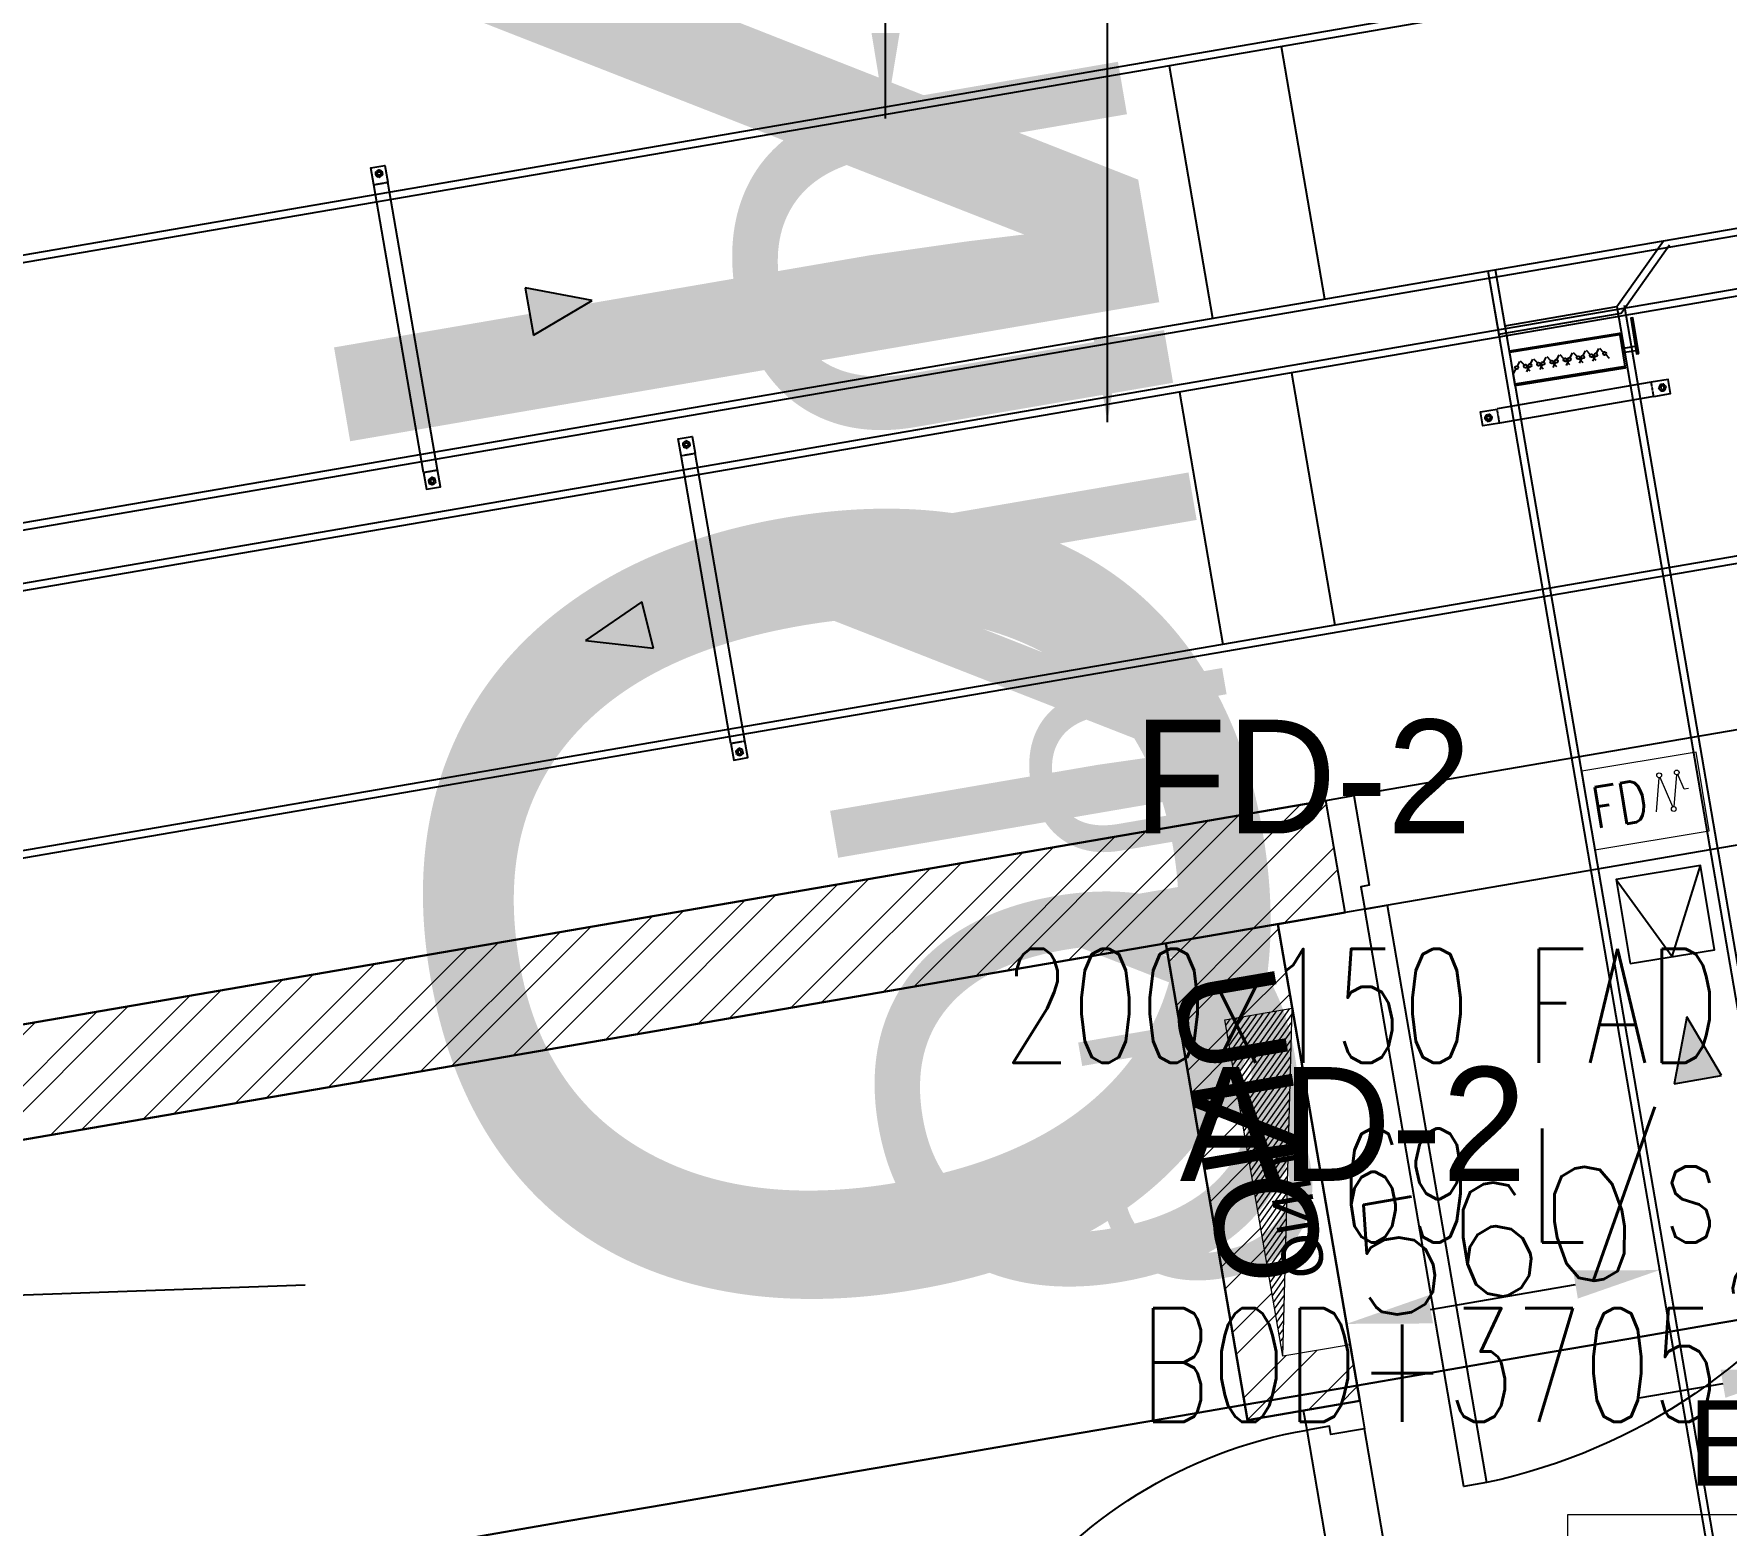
# Model space of a CAD drawing. Header units: millimetres. Extents: x -9226 to 166212, y -13 to 97274.
# Drawn here: x 26539 to 29513, y 19956 to 22576 of the extents above; entities that cross this region are included whole.
import ezdxf
from ezdxf.enums import TextEntityAlignment as Align

# ---------------------------------------------------------------- set-up
doc = ezdxf.new("R2010")
doc.units = ezdxf.units.MM
doc.linetypes.add('23491-GN-XR-PLOT LIMIT$0$DASHED', pattern=[0.75, 0.5, -0.25])
doc.linetypes.add('HIDDEN', pattern=[9.525, 6.35, -3.175])
doc.layers.get('0').update_dxf_attribs({"color": 8})
doc.layers.get('Defpoints').update_dxf_attribs({"color": 8})
for name, color, linetype in [('-EAD', 30, 'Continuous'), ('0-AC TEXT', 7, 'Continuous'), ('1.INS', 8, 'Continuous'), ('1.support 2', 7, 'Continuous'), ('23491-GN-XR-PLOT LIMIT$0$ARCADE', 8, 'Continuous'), ('23491-GN-XR-PLOT LIMIT$0$PODIUM', 8, 'Continuous'), ('23491-GN-XR-PLOT LIMIT$0$RETAIL', 8, 'Continuous'), ('23491-XR-AR-2ND FLOOR PLAN$0$23491-XR-AR-2ND FLOOR PLAN$0$23491-XR-AR-TYP-FLOOR$0$A-ELC-DP', 8, 'Continuous'), ('23491-XR-AR-2ND FLOOR PLAN$0$23491-XR-AR-2ND FLOOR PLAN$0$23491-XR-AR-TYP-FLOOR$0$A-ELC-DP @ 100', 8, 'Continuous'), ('23491-XR-AR-2ND FLOOR PLAN$0$23491-XR-AR-2ND FLOOR PLAN$0$23491-XR-AR-TYP-FLOOR$0$A-ELC-DP @ 1000', 8, 'Continuous'), ('23491-XR-AR-2ND FLOOR PLAN$0$23491-XR-AR-2ND FLOOR PLAN$0$23491-XR-AR-TYP-FLOOR$0$A-ELC-DP @ 2000', 8, 'Continuous'), ('23491-XR-AR-2ND FLOOR PLAN$0$23491-XR-AR-2ND FLOOR PLAN$0$23491-XR-AR-TYP-FLOOR$0$A-ELC-DP @ 250', 8, 'Continuous'), ('23491-XR-AR-2ND FLOOR PLAN$0$23491-XR-AR-2ND FLOOR PLAN$0$23491-XR-AR-TYP-FLOOR$0$A-ELC-DP @ 500', 8, 'Continuous'), ('EAD', 30, 'Continuous'), ('ETA-AC-SUPPORT', 25, 'Continuous'), ('FAD', 3, 'Continuous'), ('IZ-AC-VCD', 4, 'Continuous'), ('LETER LINE', 7, 'Continuous'), ('VCD SHE', 7, 'Continuous')]:
    doc.layers.add(name, color=color, linetype=linetype)
for name, color, linetype, lineweight in [('1.XREF', 8, 'Continuous', 9), ('23491-XR-AR-2ND FLOOR PLAN$0$23491-XR-AR-2ND FLOOR PLAN$0$23491-XR-AR-TYP-FLOOR$0$A-Glaz-Sill', 8, 'Continuous', 5), ('23491-XR-AR-2ND FLOOR PLAN$0$23491-XR-AR-2ND FLOOR PLAN$0$23491-XR-AR-TYP-FLOOR$0$A-WALL-PATT', 8, 'Continuous', 5), ('23491-XR-AR-2ND FLOOR PLAN$0$23491-XR-AR-2ND FLOOR PLAN$0$23491-XR-AR-TYP-FLOOR$0$Zone-6_30May22$0$TYP$0$2B+G+19+R Typical Floor$0$A-DOOR', 8, 'Continuous', 25), ('23491-XR-AR-2ND FLOOR PLAN$0$23491-XR-AR-2ND FLOOR PLAN$0$A-WALL', 8, 'Continuous', 30), ('23491-XR-AR-2ND FLOOR PLAN$0$23491-XR-AR-TYP-FLOOR$0$A-WALL-PATT', 8, 'Continuous', 5), ('23491-XR-AR-2ND FLOOR PLAN$0$23491-XR-AR-TYP-FLOOR$0$Zone-6_30May22$0$TYP$0$2B+G+19+R Typical Floor$0$A-DOOR', 8, 'Continuous', 25), ('23491-XR-AR-2ND FLOOR PLAN$0$A-FLOR-IDEN', 8, 'Continuous', 9), ('23491-XR-AR-2ND FLOOR PLAN$0$A-FLOR-IDEN @ 10', 8, 'Continuous', 9), ('23491-XR-AR-2ND FLOOR PLAN$0$A-FLOR-IDEN @ 100', 8, 'Continuous', 9), ('23491-XR-AR-2ND FLOOR PLAN$0$A-FLOR-IDEN @ 5', 8, 'Continuous', 9), ('23491-XR-AR-2ND FLOOR PLAN$0$A-FLOR-IDEN @ 8', 8, 'Continuous', 9), ('23491-XR-AR-2ND FLOOR PLAN$0$A-WALL', 8, 'Continuous', 30), ('23491-XR-AR-2ND FLOOR PLAN$0$A-WALL-CAVI', 8, 'Continuous', 15), ('A-ANNO-DIMS', 8, 'Continuous', 9), ('HVAC-VOL-SPD-S01-M-01-0400 R-01$0$HVAC-VOL-SPD-S01-M-01-0400 R-01$0$000-VL-M-FD', 20, 'Continuous', 20)]:
    doc.layers.add(name, color=color, linetype=linetype, lineweight=lineweight)
doc.styles.add('23491-XR-AR-2ND FLOOR PLAN$0$23491-XR-AR-2ND FLOOR PLAN$0$23491-XR-AR-TYP-FLOOR$0$SDC-TEXT-ARB', font='sdc-arb.shx')
doc.styles.add('23491-XR-AR-2ND FLOOR PLAN$0$SDC-TEXT_4_2', font='arial.ttf')
doc.styles.add('HVAC-VOL-SPD-S01-M-01-0400 R-01$0$HVAC-VOL-SPD-S01-M-01-0400 R-01$0$ROMANS', font='romans.shx', dxfattribs={"width": 0.75})
doc.styles.add('ROMANS', font='isocp.shx', dxfattribs={"width": 0.8})
doc.styles.add('ROMANS100', font='romans.shx', dxfattribs={"width": 0.7, "height": 100})
doc.styles.add('SDC-TEXT-ARB', font='sdc-arb.shx', dxfattribs={"height": 0.5})
doc.styles.get("Standard").update_dxf_attribs({"font": 'romans.shx', "height": 200})
doc.dimstyles.new('ISO-25', dxfattribs={"dimtxt": 200, "dimasz": 150, "dimexe": 1.25, "dimexo": 0.625, "dimgap": 1, "dimtad": 1, "dimtoh": 1, "dimdec": 0, "dimrnd": 5, "dimtxsty": 'Standard', "dimcen": 2.5, "dimclrd": 256, "dimclre": 256, "dimclrt": 7, "dimadec": 0, "dimazin": 0, "dimtfac": 1, "dimtdec": 0, "dimtix": 1, "dimtmove": 2, "dimatfit": 3, "dimfxl": 1, "dimarcsym": 1})
doc.dimstyles.new('JSE', dxfattribs={"dimtxt": 50, "dimasz": 150, "dimexe": 0.18, "dimexo": 0.0625, "dimgap": 50, "dimtad": 0, "dimdec": 0, "dimrnd": 5, "dimzin": 0, "dimdsep": 46, "dimtxsty": 'ROMANS', "dimcen": 0.09, "dimclrd": 7, "dimclre": 7, "dimclrt": 7, "dimadec": 0, "dimazin": 0, "dimtfac": 1, "dimtdec": 0, "dimtofl": 0, "dimtmove": 0, "dimatfit": 3, "dimfxl": 1, "dimtolj": 1, "dimtzin": 0, "dimarcsym": 1})

# ---------------------------------------------------------------- blocks, each defined once
blk = doc.blocks.new('*U539')
at = {"layer": '23491-XR-AR-2ND FLOOR PLAN$0$23491-XR-AR-TYP-FLOOR$0$Zone-6_30May22$0$TYP$0$2B+G+19+R Typical Floor$0$A-DOOR', "color": 8}
for p, q in [((1.065, 0), (0.035, 0)), ((1.05, -0.2), (0.05, -0.2))]:
    blk.add_line(p, q, dxfattribs=at)
blk.add_lwpolyline([(0.075, 0), (0.075, 1.0292), (0.035, 1.0292), (0.035, 0)], close=True, dxfattribs=at)
for points in [[(0.035, 0), (0, 0), (0, -0.2), (0.05, -0.2), (0.05, -0.04), (0.035, -0.04), (0.035, 0)], [(1.065, 0), (1.1, 0), (1.1, -0.2), (1.05, -0.2), (1.05, -0.04), (1.065, -0.04), (1.065, 0)]]:
    blk.add_lwpolyline(points, dxfattribs=at)
blk.add_arc((0.035, 0), 1.03, 0, 87.7744, dxfattribs=at)
blk = doc.blocks.new('*U507')
at = {"color": 8, "linetype": 'ByBlock'}
for points in [[(1.3, 0), (-7, 0), (-7, 4.5), (1.3, 4.5)], [(2.5, 0), (7, 0), (7, 4.5), (2.5, 4.5)]]:
    blk.add_lwpolyline(points, close=True, dxfattribs=at)
at = {"color": 8, "linetype": 'ByBlock', "style": '23491-XR-AR-2ND FLOOR PLAN$0$SDC-TEXT_4_2'}
for tag, p in [('ROOM-NAME-2', (0, 9.95)), ('ROOM-NAME-1', (0, 6.6)), ('ROOM-NO.', (-2.85, 2.2)), ('ROOM-FINISH', (4.75, 2.2))]:
    blk.add_attdef(tag, text='', height=2.5, dxfattribs=at).set_placement(p, align=Align.MIDDLE_CENTER)
blk = doc.blocks.new('*U733')
at = {"layer": '23491-XR-AR-2ND FLOOR PLAN$0$A-FLOR-IDEN @ 10', "color": 8}
ref = blk.add_blockref('*U507', (29655.2, 19704, 0), dxfattribs=dict(at, xscale=5.999999999999999, yscale=5.999999999999999, zscale=5.999999999999999))
ref.add_attrib('ROOM-NO.', 'T32', dxfattribs={"layer": '0', "color": 0, "linetype": 'ByBlock', "height": 15, "style": '23491-XR-AR-2ND FLOOR PLAN$0$SDC-TEXT_4_2'}).set_placement((29638.1, 19717.2, 0), align=Align.MIDDLE_CENTER)
ref.add_attrib('ROOM-FINISH', '00', dxfattribs={"layer": '0', "color": 0, "linetype": 'ByBlock', "height": 15, "style": '23491-XR-AR-2ND FLOOR PLAN$0$SDC-TEXT_4_2'}).set_placement((29683.7, 19717.2, 0), align=Align.MIDDLE_CENTER)
ref.add_attrib('ROOM-NAME-1', 'ENT', dxfattribs={"layer": '0', "color": 0, "linetype": 'ByBlock', "height": 15, "style": '23491-XR-AR-2ND FLOOR PLAN$0$SDC-TEXT_4_2'}).set_placement((29655.2, 19743.6, 0), align=Align.MIDDLE_CENTER)
at = {"layer": '23491-XR-AR-2ND FLOOR PLAN$0$A-FLOR-IDEN @ 100', "color": 8}
ref = blk.add_blockref('*U507', (29655.2, 19704, 0), dxfattribs=dict(at, xscale=60, yscale=60, zscale=60))
ref.add_attrib('ROOM-NO.', 'T32', dxfattribs={"layer": '0', "color": 0, "linetype": 'ByBlock', "height": 150, "style": '23491-XR-AR-2ND FLOOR PLAN$0$SDC-TEXT_4_2'}).set_placement((29484.2, 19836, 0), align=Align.MIDDLE_CENTER)
ref.add_attrib('ROOM-FINISH', '00', dxfattribs={"layer": '0', "color": 0, "linetype": 'ByBlock', "height": 150, "style": '23491-XR-AR-2ND FLOOR PLAN$0$SDC-TEXT_4_2'}).set_placement((29940.2, 19836, 0), align=Align.MIDDLE_CENTER)
ref.add_attrib('ROOM-NAME-1', 'ENT', dxfattribs={"layer": '0', "color": 0, "linetype": 'ByBlock', "height": 150, "style": '23491-XR-AR-2ND FLOOR PLAN$0$SDC-TEXT_4_2'}).set_placement((29655.2, 20100, 0), align=Align.MIDDLE_CENTER)
at = {"layer": '23491-XR-AR-2ND FLOOR PLAN$0$A-FLOR-IDEN @ 5', "color": 8}
ref = blk.add_blockref('*U507', (29655.2, 19704, 0), dxfattribs=dict(at, xscale=3, yscale=3, zscale=3))
ref.add_attrib('ROOM-NO.', 'T32', dxfattribs={"layer": '0', "color": 0, "linetype": 'ByBlock', "height": 7.5, "style": '23491-XR-AR-2ND FLOOR PLAN$0$SDC-TEXT_4_2'}).set_placement((29646.6, 19710.6, 0), align=Align.MIDDLE_CENTER)
ref.add_attrib('ROOM-FINISH', '00', dxfattribs={"layer": '0', "color": 0, "linetype": 'ByBlock', "height": 7.5, "style": '23491-XR-AR-2ND FLOOR PLAN$0$SDC-TEXT_4_2'}).set_placement((29669.4, 19710.6, 0), align=Align.MIDDLE_CENTER)
ref.add_attrib('ROOM-NAME-1', 'ENT', dxfattribs={"layer": '0', "color": 0, "linetype": 'ByBlock', "height": 7.5, "style": '23491-XR-AR-2ND FLOOR PLAN$0$SDC-TEXT_4_2'}).set_placement((29655.2, 19723.8, 0), align=Align.MIDDLE_CENTER)
at = {"layer": '23491-XR-AR-2ND FLOOR PLAN$0$A-FLOR-IDEN @ 8', "color": 8}
ref = blk.add_blockref('*U507', (29655.2, 19704, 0), dxfattribs=dict(at, xscale=4.8, yscale=4.8, zscale=4.8))
ref.add_attrib('ROOM-NO.', 'T32', dxfattribs={"layer": '0', "color": 0, "linetype": 'ByBlock', "height": 12, "style": '23491-XR-AR-2ND FLOOR PLAN$0$SDC-TEXT_4_2'}).set_placement((29641.5, 19714.5, 0), align=Align.MIDDLE_CENTER)
ref.add_attrib('ROOM-FINISH', '00', dxfattribs={"layer": '0', "color": 0, "linetype": 'ByBlock', "height": 12, "style": '23491-XR-AR-2ND FLOOR PLAN$0$SDC-TEXT_4_2'}).set_placement((29678, 19714.5, 0), align=Align.MIDDLE_CENTER)
ref.add_attrib('ROOM-NAME-1', 'ENT', dxfattribs={"layer": '0', "color": 0, "linetype": 'ByBlock', "height": 12, "style": '23491-XR-AR-2ND FLOOR PLAN$0$SDC-TEXT_4_2'}).set_placement((29655.2, 19735.6, 0), align=Align.MIDDLE_CENTER)
blk = doc.blocks.new('23491-GN-XR-PLOT LIMIT')
at = {"layer": '23491-GN-XR-PLOT LIMIT$0$ARCADE', "color": 8}
blk.add_lwpolyline([(48271.7, 23525.6, 0.000496), (5000, 16088.4), (5000, 11014.2, -0.000526), (50902.2, 18902.5), (55000, 23715.1), (55000, 82243.6), (50763.6, 86480), (9264.6, 86480), (5000, 82215.4), (5000, 81480), (48692.6, 81480), (50500, 80172.6), (50500, 25555.4)], format="xyb", close=True, dxfattribs=at)
at = {"layer": '23491-GN-XR-PLOT LIMIT$0$PODIUM', "color": 8, "linetype": '23491-GN-XR-PLOT LIMIT$0$DASHED', "ltscale": 15, "flags": 128}
blk.add_lwpolyline([(5000, 82215.4), (5000, 11014.2, -0.000526), (50902.2, 18902.5), (55000, 23715.1), (55000, 82243.6), (50763.6, 86480), (9264.6, 86480)], format="xyb", close=True, dxfattribs=at)
blk.add_lwpolyline([(5000, 82215.4), (5000, 11014.2, -0.000526), (50902.2, 18902.5), (55000, 23715.1), (55000, 82243.6), (50763.6, 86480), (9264.6, 86480)], format="xyb", close=True, dxfattribs=at)
at = {"layer": '23491-GN-XR-PLOT LIMIT$0$RETAIL', "color": 8}
blk.add_lwpolyline([(48271.7, 23525.6), (50500, 25555.4), (50500, 80172.6), (48692.6, 81480), (5000, 81480), (5000, 71480), (40000, 71480), (40000, 32256.2, 0.000401), (5000, 26236.7), (5000, 16088.4, -0.000496)], format="xyb", close=True, dxfattribs=at)
blk = doc.blocks.new('*U513')
at = {"layer": '23491-XR-AR-2ND FLOOR PLAN$0$23491-XR-AR-2ND FLOOR PLAN$0$23491-XR-AR-TYP-FLOOR$0$Zone-6_30May22$0$TYP$0$2B+G+19+R Typical Floor$0$A-DOOR', "color": 8}
for p, q in [((0.865, 0), (0.035, 0)), ((0.85, -0.1), (0.05, -0.1))]:
    blk.add_line(p, q, dxfattribs=at)
blk.add_lwpolyline([(0.825, 0), (0.825, 0.829), (0.865, 0.829), (0.865, 0)], close=True, dxfattribs=at)
for points in [[(0.035, 0), (0, 0), (0, -0.1), (0.05, -0.1), (0.05, -0.04), (0.035, -0.04), (0.035, 0)], [(0.865, 0), (0.9, 0), (0.9, -0.1), (0.85, -0.1), (0.85, -0.04), (0.865, -0.04), (0.865, 0)]]:
    blk.add_lwpolyline(points, dxfattribs=at)
blk.add_arc((0.865, 0), 0.83, 92.7623, 180, dxfattribs=at)
blk = doc.blocks.new('*U723')
at = {"layer": '23491-XR-AR-2ND FLOOR PLAN$0$23491-XR-AR-2ND FLOOR PLAN$0$23491-XR-AR-TYP-FLOOR$0$A-ELC-DP @ 100', "color": 8, "lineweight": 25, "insert": (129.2, 99.7), "char_height": 72.149, "attachment_point": 1, "style": '23491-XR-AR-2ND FLOOR PLAN$0$23491-XR-AR-2ND FLOOR PLAN$0$23491-XR-AR-TYP-FLOOR$0$SDC-TEXT-ARB'}
blk.add_mtext_dynamic_manual_height_columns('{\\fArial|b0|i0|c0|p34;ONU}', width=72.149, gutter_width=360.7, heights=[0], dxfattribs=at)
at = {"layer": '23491-XR-AR-2ND FLOOR PLAN$0$23491-XR-AR-2ND FLOOR PLAN$0$23491-XR-AR-TYP-FLOOR$0$A-ELC-DP @ 1000', "color": 8, "lineweight": 25, "insert": (129.2, 99.7), "char_height": 721.494, "attachment_point": 1, "style": '23491-XR-AR-2ND FLOOR PLAN$0$23491-XR-AR-2ND FLOOR PLAN$0$23491-XR-AR-TYP-FLOOR$0$SDC-TEXT-ARB'}
blk.add_mtext_dynamic_manual_height_columns('{\\fArial|b0|i0|c0|p34;ONU}', width=721.494, gutter_width=3607.5, heights=[0], dxfattribs=at)
at = {"layer": '23491-XR-AR-2ND FLOOR PLAN$0$23491-XR-AR-2ND FLOOR PLAN$0$23491-XR-AR-TYP-FLOOR$0$A-ELC-DP @ 2000', "color": 8, "lineweight": 25, "insert": (129.2, 99.7), "char_height": 1442.988, "attachment_point": 1, "style": '23491-XR-AR-2ND FLOOR PLAN$0$23491-XR-AR-2ND FLOOR PLAN$0$23491-XR-AR-TYP-FLOOR$0$SDC-TEXT-ARB'}
blk.add_mtext_dynamic_manual_height_columns('{\\fArial|b0|i0|c0|p34;ONU}', width=1442.988, gutter_width=7214.9, heights=[0], dxfattribs=at)
at = {"layer": '23491-XR-AR-2ND FLOOR PLAN$0$23491-XR-AR-2ND FLOOR PLAN$0$23491-XR-AR-TYP-FLOOR$0$A-ELC-DP @ 250', "color": 8, "lineweight": 25, "insert": (129.2, 99.7), "char_height": 180.374, "attachment_point": 1, "style": '23491-XR-AR-2ND FLOOR PLAN$0$23491-XR-AR-2ND FLOOR PLAN$0$23491-XR-AR-TYP-FLOOR$0$SDC-TEXT-ARB'}
blk.add_mtext_dynamic_manual_height_columns('{\\fArial|b0|i0|c0|p34;ONU}', width=180.374, gutter_width=901.9, heights=[0], dxfattribs=at)
at = {"layer": '23491-XR-AR-2ND FLOOR PLAN$0$23491-XR-AR-2ND FLOOR PLAN$0$23491-XR-AR-TYP-FLOOR$0$A-ELC-DP @ 500', "color": 8, "lineweight": 25, "insert": (129.2, 99.7), "char_height": 360.747, "attachment_point": 1, "style": '23491-XR-AR-2ND FLOOR PLAN$0$23491-XR-AR-2ND FLOOR PLAN$0$23491-XR-AR-TYP-FLOOR$0$SDC-TEXT-ARB'}
blk.add_mtext_dynamic_manual_height_columns('{\\fArial|b0|i0|c0|p34;ONU}', width=360.747, gutter_width=1803.7, heights=[0], dxfattribs=at)
blk = doc.blocks.new('23491-XR-AR-2ND FLOOR PLAN$0$23491-XR-AR-2ND FLOOR PLAN$0$23491-XR-AR-TYP-FLOOR$0$A$C81039be2')
h = blk.add_hatch()
h.set_pattern_fill('ANSI31', color=8, scale=66.494154, angle=-360, style=0)
h.set_pattern_definition([(45, (-6738.033, -3450.009), (-5.877308, 5.877308), [])])
h.paths.add_polyline_path([(600, 120), (0, 0), (600, 0)])
at = {"color": 8}
blk.add_line((0, 0), (600, 120), dxfattribs=at)
blk.add_lwpolyline([(0, 120), (0, 0), (600, 0), (600, 120)], close=True, dxfattribs=at)
at = {"layer": '23491-XR-AR-2ND FLOOR PLAN$0$23491-XR-AR-2ND FLOOR PLAN$0$23491-XR-AR-TYP-FLOOR$0$A-ELC-DP'}
blk.add_blockref('*U723', (0, 0), dxfattribs=at)
blk = doc.blocks.new('23491-XR-AR-2ND FLOOR PLAN')
at = {"layer": '23491-XR-AR-2ND FLOOR PLAN$0$23491-XR-AR-2ND FLOOR PLAN$0$23491-XR-AR-TYP-FLOOR$0$A-WALL-PATT'}
h = blk.add_hatch(dxfattribs=at)
h.set_pattern_fill('ANSI32', color=8, scale=10)
h.paths.add_polyline_path([(28528.1, 20977.8), (28672, 20140.1), (28869.1, 20174), (28852.2, 20272.6), (28733.9, 20252.2), (28632.3, 20843.6), (28750.6, 20863.9), (28725.2, 21011.6)])
at = {"layer": '23491-XR-AR-2ND FLOOR PLAN$0$23491-XR-AR-TYP-FLOOR$0$A-WALL-PATT'}
h = blk.add_hatch(dxfattribs=at)
h.set_pattern_fill('ANSI32', color=8, scale=10)
h.paths.add_polyline_path([(22314.8, 18873.3), (22141.7, 19880.3), (22043.2, 19863.4), (22009.3, 20060.5), (28809.6, 21229), (28843.5, 21032), (26182.5, 20574.7), (26083.9, 20557.8), (26067, 20656.3), (25475.7, 20554.7), (25628, 19668), (25529.5, 19651.1), (25394, 20439.2), (22240.3, 19897.2), (22413.3, 18890.3)])
at = {"layer": '23491-XR-AR-2ND FLOOR PLAN$0$23491-XR-AR-2ND FLOOR PLAN$0$A-WALL', "color": 8}
for p, q in [((28725.2, 21011.6, 0), (28843.5, 21031.9, 0)), ((28725.2, 21011.7, 0), (28869.1, 20174, 0)), ((28528.1, 20977.8, 0), (28672, 20140.1, 0)), ((28869.1, 20174), (28672, 20140.1))]:
    blk.add_line(p, q, dxfattribs=at)
at = {"layer": '23491-XR-AR-2ND FLOOR PLAN$0$A-WALL', "color": 8}
for p, q in [((28809.6, 21229, 0), (22009.3, 20060.5, 0)), ((26182.5, 20574.7, 0), (28843.5, 21032, 0))]:
    blk.add_line(p, q, dxfattribs=at)
at = {"layer": '23491-XR-AR-2ND FLOOR PLAN$0$23491-XR-AR-2ND FLOOR PLAN$0$23491-XR-AR-TYP-FLOOR$0$A-Glaz-Sill', "color": 8, "lineweight": 25, "xscale": -1, "rotation": 279.7502717208989}
blk.add_blockref('23491-XR-AR-2ND FLOOR PLAN$0$23491-XR-AR-2ND FLOOR PLAN$0$23491-XR-AR-TYP-FLOOR$0$A$C81039be2', (28733.9, 20252.2, 0), dxfattribs=at)
at = {"layer": '23491-XR-AR-2ND FLOOR PLAN$0$23491-XR-AR-2ND FLOOR PLAN$0$23491-XR-AR-TYP-FLOOR$0$Zone-6_30May22$0$TYP$0$2B+G+19+R Typical Floor$0$A-DOOR', "color": 8, "xscale": -1000.000000000004, "yscale": 1000.000000000003, "zscale": 1000.000000000003, "rotation": 99.72907901304299}
blk.add_blockref('*U513', (28770.6, 20157.1), dxfattribs=at)
at = {"layer": '23491-XR-AR-2ND FLOOR PLAN$0$23491-XR-AR-TYP-FLOOR$0$Zone-6_30May22$0$TYP$0$2B+G+19+R Typical Floor$0$A-DOOR', "color": 8, "xscale": -1000.000000000016, "yscale": 1000.000000000016, "zscale": 1000.000000000002, "rotation": 189.7502717559904}
blk.add_blockref('*U539', (28843.5, 21032), dxfattribs=at)
at = {"layer": '23491-XR-AR-2ND FLOOR PLAN$0$A-FLOR-IDEN'}
blk.add_blockref('*U733', (0, 0), dxfattribs=at)
at = {"layer": '23491-XR-AR-2ND FLOOR PLAN$0$A-WALL-CAVI', "color": 8}
blk.add_blockref('23491-GN-XR-PLOT LIMIT', (0, 0), dxfattribs=at)
blk = doc.blocks.new('XREF')
at = {"layer": 'A-ANNO-DIMS', "color": 8}
blk.add_blockref('23491-XR-AR-2ND FLOOR PLAN', (0, 0), dxfattribs=at)
blk = doc.blocks.new('*U542')
at = {"layer": 'IZ-AC-VCD', "color": 5, "extrusion": (0, 0, -1)}
for p, q in [((41.5, 467.5), (41.5, 416.7)), ((58.5, 416.7), (58.5, 467.5))]:
    blk.add_line(p, q, dxfattribs=at)
at = {"layer": 'IZ-AC-VCD', "color": 5}
for p, q in [((-10, 416.7), (-10, 0)), ((110, 416.7), (110, 0))]:
    blk.add_line(p, q, dxfattribs=at)
for points in [[(29.2, 475.9), (165.1, 475.9), (165.1, 467.5), (29.2, 467.5)], [(-16.7, 0), (116.7, 0), (116.7, 416.7), (-16.7, 416.7)]]:
    blk.add_lwpolyline(points, close=True, dxfattribs=at)
at = {"layer": 'IZ-AC-VCD', "color": 7, "extrusion": (0, 0, -1)}
for points in [[(-28.6, 364.9), (-45.1, 353.4)], [(-54.9, 346.6), (-71.4, 335.1)], [(-54.9, 320.1), (-71.4, 331.5)], [(-28.6, 314.9), (-45.1, 303.4)], [(-28.6, 301.8), (-45.1, 313.2)], [(-28.6, 264.9), (-45.1, 253.4)], [(-28.6, 251.8), (-45.1, 263.2)], [(-54.9, 296.6), (-71.4, 285.1)], [(-54.9, 270.1), (-71.4, 281.5)], [(-28.6, 214.9), (-45.1, 203.4)], [(-28.6, 201.8), (-45.1, 213.2)], [(-54.9, 246.6), (-71.4, 235.1)], [(-54.9, 220.1), (-71.4, 231.5)], [(-54.9, 196.6), (-71.4, 185.1)], [(-28.6, 164.9), (-45.1, 153.4)], [(-28.6, 151.8), (-45.1, 163.2)], [(-54.9, 170.1), (-71.4, 181.5)], [(-54.9, 146.6), (-71.4, 135.1)], [(-54.9, 120.1), (-71.4, 131.5)], [(-28.6, 114.9), (-45.1, 103.4)], [(-28.6, 101.8), (-45.1, 113.2)], [(-28.6, 64.9), (-45.1, 53.4)], [(-54.9, 96.6), (-71.4, 85.1)], [(-54.9, 70.1), (-71.4, 81.5)], [(-28.6, 51.8), (-45.1, 63.2)], [(-28.6, 1.8), (-45.1, 13.2)], [(-54.9, 46.6), (-71.4, 35.1)], [(-54.9, 20.1), (-71.4, 31.5)]]:
    blk.add_lwpolyline(points, dxfattribs=at)
for centre in [(-50, 350), (-50, 316.7), (-50, 300), (-50, 266.7), (-50, 250), (-50, 216.7), (-50, 200), (-50, 166.7), (-50, 150), (-50, 116.7), (-50, 100), (-50, 66.7), (-50, 50), (-50, 16.7)]:
    blk.add_circle(centre, 6, dxfattribs=at)
blk = doc.blocks.new('HVAC-VOL-SPD-S01-M-01-0400 R-01$0$HVAC-VOL-SPD-S01-M-01-0400 R-01$0$A$C2F9C6816')
blk.add_hatch(color=256).paths.add_polyline_path([(-198.8, -78.6), (-398.8, -153.6), (-198.8, -228.6)])
for p, q in [((-198.8, -78.6), (-398.8, -153.6)), ((-198.8, -228.6), (-198.8, -78.6)), ((-398.8, -153.6), (-198.8, -228.6))]:
    blk.add_line(p, q)
blk = doc.blocks.new('t')
at = {"layer": 'ETA-AC-SUPPORT', "color": 7, "linetype": 'HIDDEN', "ltscale": 0.3, "extrusion": (2.40653e-07, 5.25136e-08, 1)}
for p, q in [((4429.3, -9484.4, 0), (4379.3, -9484.4, 0)), ((4392.9, -9513, 0), (4404.3, -9506.4, 0)), ((4392.9, -9526.2, 0), (4392.9, -9513, 0)), ((4392.9, -9526.2, 0), (4404.3, -9532.9, 0)), ((4415.8, -9513, 0), (4404.3, -9506.4, 0)), ((4415.8, -9526.2, 0), (4404.3, -9532.9, 0)), ((4415.8, -9526.2, 0), (4415.8, -9513, 0))]:
    blk.add_line(p, q, dxfattribs=at)
at = {"layer": 'ETA-AC-SUPPORT', "color": 7, "linetype": 'Continuous', "ltscale": 0.3, "extrusion": (2.40653e-07, 5.25136e-08, 1), "elevation": 0}
blk.add_lwpolyline([(4429.3, -9484.4), (4429.3, -9543.9), (4379.3, -9543.9), (4379.3, -9484.4)], dxfattribs=at)
at = {"layer": 'ETA-AC-SUPPORT', "color": 7, "linetype": 'HIDDEN', "ltscale": 0.3, "extrusion": (2.40653e-07, 5.25136e-08, 1)}
for radius in [11.5, 6]:
    blk.add_circle((4404.3, -9519.6, 0), radius, dxfattribs=at)
blk = doc.blocks.new('*U556')
at = {"layer": 'ETA-AC-SUPPORT', "color": 7, "linetype": 'Continuous', "ltscale": 0.3, "extrusion": (2.40653e-07, 5.25136e-08, 1)}
for p, q in [((4404.3, -9001.8, 0), (4404.3, -9514.1, 0)), ((4429.3, -9001.8, 0), (4429.3, -9514.1, 0))]:
    blk.add_line(p, q, dxfattribs=at)
at = {"color": 7, "linetype": 'Continuous', "xscale": -0.5, "yscale": 0.5, "zscale": 0.5, "rotation": 180}
blk.add_blockref('t', (2214.7, -13744, 0), dxfattribs=at)
at = {"color": 7, "linetype": 'Continuous', "xscale": 0.5, "yscale": 0.5, "zscale": 0.5}
blk.add_blockref('t', (2214.7, -4771.9, 0), dxfattribs=at)
blk = doc.blocks.new('*U549')
at = {"layer": 'ETA-AC-SUPPORT', "color": 7, "linetype": 'Continuous', "ltscale": 0.3, "extrusion": (2.40653e-07, 5.25136e-08, 1)}
for p, q in [((4404.3, -9239.6, 0), (4404.3, -9514.1, 0)), ((4429.3, -9239.6, 0), (4429.3, -9514.1, 0))]:
    blk.add_line(p, q, dxfattribs=at)
at = {"color": 7, "linetype": 'Continuous', "xscale": -0.5, "yscale": 0.5, "zscale": 0.5, "rotation": 180}
blk.add_blockref('t', (2214.7, -13981.8, 0), dxfattribs=at)
at = {"color": 7, "linetype": 'Continuous', "xscale": 0.5, "yscale": 0.5, "zscale": 0.5}
blk.add_blockref('t', (2214.7, -4771.9, 0), dxfattribs=at)
blk = doc.blocks.new('*U312')
at = {"layer": 'HVAC-VOL-SPD-S01-M-01-0400 R-01$0$HVAC-VOL-SPD-S01-M-01-0400 R-01$0$000-VL-M-FD'}
for p, q in [((228, 106.6), (213.4, 48.1)), ((243.7, 52.1), (230.1, 106.6)), ((259.3, 106.6), (245.7, 52.1)), ((268.2, 79.4), (261.3, 106.6)), ((276, 79.4), (268.2, 79.4))]:
    blk.add_line(p, q, dxfattribs=at)
blk.add_lwpolyline([(96.2, 140), (96.2, 0), (300, 0), (300, 140)], close=True, dxfattribs=at)
for centre in [(229, 110.7), (260.3, 110.7), (244.7, 48.1)]:
    blk.add_circle(centre, 4.17, dxfattribs=at)
at = {"layer": 'HVAC-VOL-SPD-S01-M-01-0400 R-01$0$HVAC-VOL-SPD-S01-M-01-0400 R-01$0$000-VL-M-FD', "style": 'HVAC-VOL-SPD-S01-M-01-0400 R-01$0$HVAC-VOL-SPD-S01-M-01-0400 R-01$0$ROMANS', "width": 0.8}
blk.add_text('FD', height=72.53, rotation=360, dxfattribs=at).set_placement((104.3, 72.2), align=Align.MIDDLE_LEFT)
blk = doc.blocks.new('AD-01')
at = {"layer": 'VCD SHE'}
blk.add_lwpolyline([(62669, 57326.1), (62819, 57326.1), (62819, 57476.1), (62669, 57476.1)], close=True, dxfattribs=at)
blk.add_lwpolyline([(62669, 57476.1), (62744, 57326.1), (62819, 57476.1)], dxfattribs=at)
blk = doc.blocks.new('*D432')
at = {"layer": 'Defpoints', "color": 0, "transparency": 16777216}
for p in [(29888.3, 20269.4), (29894.3, 20234.3, -0.9), (29661.5, 20194.3, -1.8)]:
    blk.add_point(p, dxfattribs=at)
at = {"layer": 'VCD SHE', "lineweight": -2, "transparency": 16777216}
for p, q in [((30036.1, 20294.8), (30184, 20320.2)), ((29655.4, 20229.3), (29888.3, 20269.4)), ((29894.2, 20235), (29888.1, 20270.6)), ((29661.3, 20194.9), (29655.2, 20230.6)), ((29507.6, 20203.9), (29359.8, 20178.5))]:
    blk.add_line(p, q, dxfattribs=at)
at = {"layer": 'VCD SHE', "transparency": 16777216}
for points in [[(30031.9, 20319.4), (30040.4, 20270.1), (29888.3, 20269.4)], [(29503.4, 20228.6), (29511.8, 20179.3), (29655.4, 20229.3)]]:
    blk.add_solid(points, dxfattribs=at)
at = {"layer": 'VCD SHE', "color": 7, "transparency": 16777216, "insert": (29754.8, 20348.9), "char_height": 200, "attachment_point": 5, "rotation": 9.7509}
blk.add_mtext('235', dxfattribs=at)
blk = doc.blocks.new('*D433')
at = {"layer": 'Defpoints', "color": 0, "transparency": 16777216}
for p in [(29396.1, 20403.7, -1.9), (29396.1, 20403.7), (28845.9, 20309.2, 0)]:
    blk.add_point(p, dxfattribs=at)
at = {"layer": 'VCD SHE', "lineweight": -2, "transparency": 16777216}
for p, q in [((28993.7, 20334.6), (29248.3, 20378.3)), ((29396, 20404.4), (29395.9, 20405)), ((28845.8, 20309.8), (28845.7, 20310.4))]:
    blk.add_line(p, q, dxfattribs=at)
at = {"layer": 'VCD SHE', "transparency": 16777216}
for points in [[(29244.1, 20403), (29252.5, 20353.7), (29396.1, 20403.7)], [(28989.5, 20359.2), (28998, 20310), (28845.9, 20309.2)]]:
    blk.add_solid(points, dxfattribs=at)
at = {"layer": 'VCD SHE', "color": 7, "transparency": 16777216, "insert": (29103.9, 20456), "char_height": 200, "attachment_point": 5, "rotation": 9.7509}
blk.add_mtext('560', dxfattribs=at)

msp = doc.modelspace()

# ---------------------------------------------------------------- block references
at = {"layer": '1.XREF'}
msp.add_blockref('XREF', (0, 0), dxfattribs=at)

# ---------------------------------------------------------------- next in the draw order: linework, layer by layer
at = {"layer": '1.INS', "extrusion": (-0.000514324, -8.83852e-05, 1)}
for points, elevation in [([(32143.7, 23153.6), (20873.5, 21216.9)], -18.8), ([(32224.4, 22684.2), (20954.2, 20747.4)], -18.8), ([(30737, 22335), (20959.8, 20654.8)], -18), ([(29094.4, 22159.5), (29113.6, 22048.1), (29328.8, 22085.1), (29413.5, 22205)], -18.8), ([(29094.4, 22159.5), (29732.9, 18443.9)], -18.8), ([(29334.1, 22099.2), (29955.7, 18482.2)], -18.8), ([(30817.6, 21866), (21040.4, 20185.8)], -18)]:
    msp.add_lwpolyline(points, dxfattribs=dict(at, elevation=elevation))
at = {"layer": 'EAD', "extrusion": (-0.000514324, -8.83852e-05, 1), "elevation": -18.8}
for points in [[(32145.9, 23140.8), (20875.7, 21204.1)], [(32222.2, 22697), (20952, 20760.3)], [(29107.2, 22161.7), (29124.2, 22063.2), (29321.3, 22097), (29402.9, 22212.5)], [(29107.2, 22161.7), (29745.7, 18446.1)], [(29321.3, 22097), (29942.9, 18480)]]:
    msp.add_lwpolyline(points, dxfattribs=at)
at = {"layer": 'EAD', "elevation": -2}
for points in [[(28731.2, 22554), (28807.5, 22110.2)], [(28534.1, 22520.1), (28610.4, 22076.3)]]:
    msp.add_lwpolyline(points, dxfattribs=at)
at = {"layer": 'FAD', "extrusion": (-0.000514324, -8.83852e-05, 1), "elevation": -18}
for points in [[(30739.2, 22322.2), (20962, 20642)], [(30815.4, 21878.8), (21038.1, 20198.6)]]:
    msp.add_lwpolyline(points, dxfattribs=at)
at = {"layer": 'FAD', "elevation": -1.3}
for points in [[(28749.3, 21980.2), (28825.5, 21536.8)], [(28552.2, 21946.3), (28628.4, 21502.9)]]:
    msp.add_lwpolyline(points, dxfattribs=at)

# ---------------------------------------------------------------- next in the draw order: block references
at = {"layer": '-EAD', "extrusion": (3.51945e-05, 4.45787e-07, 1), "xscale": 0.5613210269334036, "yscale": 0.5613210269334036, "zscale": 0.5613210269334036, "rotation": 189.9148209486973}
msp.add_blockref('HVAC-VOL-SPD-S01-M-01-0400 R-01$0$HVAC-VOL-SPD-S01-M-01-0400 R-01$0$A$C2F9C6816', (25672.8, 21963.2, 46640459.1), dxfattribs=at)
at = {"layer": '-EAD', "extrusion": (-4.45787e-07, 3.51945e-05, 1), "xscale": 0.5613210269334037, "yscale": 0.5613210269334037, "zscale": 0.5613210269334037, "rotation": 279.9148209495963}
msp.add_blockref('HVAC-VOL-SPD-S01-M-01-0400 R-01$0$HVAC-VOL-SPD-S01-M-01-0400 R-01$0$A$C2F9C6816', (29588.3, 19001.7, 46640457), dxfattribs=at)
at = {"layer": '1.support 2', "linetype": 'ByBlock', "extrusion": (6.40101e-06, -3.46104e-05, 1), "xscale": 1.001591528757322, "yscale": 1.001591528757322, "zscale": 1.001591528757322, "rotation": 189.8236558621095}
for p in [(33133.2, 13678.4, -0.4), (33673.5, 13202.3, -0.3)]:
    msp.add_blockref('*U556', p, dxfattribs=at)
at = {"layer": '1.support 2', "linetype": 'ByBlock', "extrusion": (3.46104e-05, 6.40101e-06, 1), "xscale": 1.001591528757322, "yscale": 1.001591528757322, "zscale": 1.001591528757322, "rotation": 279.823655849416}
msp.add_blockref('*U549', (37747.6, 27889.3, 1.1), dxfattribs=at)
at = {"layer": 'FAD', "color": 3, "extrusion": (-3.50762e-05, -2.91741e-06, 1), "xscale": 0.5613210269334028, "yscale": 0.5613210269334028, "zscale": 0.5613210269334028, "rotation": 13.94366805418389}
msp.add_blockref('HVAC-VOL-SPD-S01-M-01-0400 R-01$0$HVAC-VOL-SPD-S01-M-01-0400 R-01$0$A$C2F9C6816', (27705, 21647.9, -1), dxfattribs=at)
at = {"layer": 'IZ-AC-VCD', "extrusion": (7.54797e-05, -0.000486091, 1), "xscale": -0.4695684231146183, "yscale": 0.4695684231146184, "zscale": 0.4695684231146178, "rotation": 279.1340037647141}
msp.add_blockref('*U542', (29141, 21965.1, -10.4), dxfattribs=at)
at = {"layer": 'LETER LINE', "rotation": 9.355425986745285}
msp.add_blockref('*U312', (29187.5, 21126.7, 0.1), dxfattribs=at)
at = {"layer": 'VCD SHE', "rotation": 9.355375239949911}
msp.add_blockref('AD-01', (-23172.2, -45808.6, 1387159.1), dxfattribs=at)

# ---------------------------------------------------------------- next in the draw order: texts
at = {"layer": '0-AC TEXT', "insert": (29502, 20968.1), "char_height": 200, "width": 2328.667, "attachment_point": 3, "line_spacing_factor": 0.946776, "style": 'ROMANS100'}
msp.add_mtext('200x150 FAD\\P69 L/s\\PBOD+3705', dxfattribs=at)
at = {"layer": 'VCD SHE', "style": 'SDC-TEXT-ARB'}
for s, p in [('FD-2', (28471.5, 21170.9, 0)), ('AD-2', (28553, 20560.5))]:
    msp.add_text(s, height=200, dxfattribs=at).set_placement(p)

# ---------------------------------------------------------------- next in the draw order: dimensions: what is measured, and where the dimension line sits
at = {"layer": 'VCD SHE'}
for p1, p2, distance, picture, middle in [((28845.9, 20309.2, 0), (29396.1, 20403.7, -1.9), 0, '*D433', (29103.9, 20456)), ((29661.5, 20194.3, -1.8), (29894.3, 20234.3, -0.9), 35.5, '*D432', (29754.8, 20348.9))]:
    dim = msp.add_aligned_dim(p1=p1, p2=p2, distance=distance, dimstyle='ISO-25', dxfattribs=at)
    dim.commit()
    dim.dimension.update_dxf_attribs({"geometry": picture, "text_midpoint": middle})

# ---------------------------------------------------------------- next in the draw order: leaders
at = {"layer": '1.INS'}
for points in [[(28035.7, 22427.3), (28035.7, 27186.7), (28598.5, 27186.7)], [(28425.6, 21893.5), (28425.6, 26166.1), (28604.9, 26166.1)], [(25515.1, 23511.4), (25515.1, 20325), (27015.3, 20377.9)]]:
    msp.add_leader(points, dimstyle='JSE', override={"dimgap": 50, "dimtad": 0}, dxfattribs=at)
at = {"layer": 'FAD'}
msp.add_leader([(25409.7, 22943.8), (25410.7, 18715.7), (27132.8, 18750.5)], dimstyle='JSE', override={"dimgap": 50, "dimtad": 0}, dxfattribs=at)

doc.saveas('drawing.dxf')
